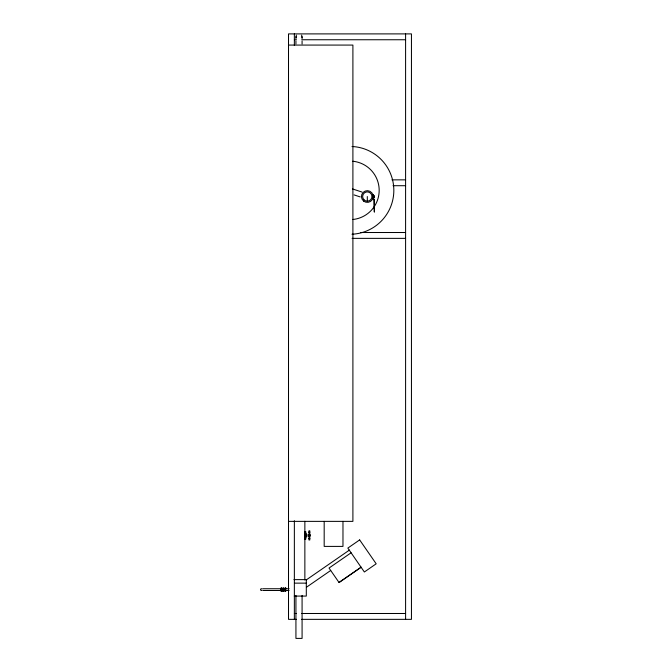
<?xml version="1.0" encoding="UTF-8"?>
<svg xmlns="http://www.w3.org/2000/svg" width="672" height="672" viewBox="0 0 672 672"><rect width="100%" height="100%" fill="white"/><g stroke="black" fill="none" stroke-linecap="round" stroke-linejoin="round"><path stroke-width="1.01" d="M283.198 589.369L282.29 588.848L283.282 588.277L283.282 590.94L282.29 590.369L283.198 589.84M295.932 38.632L296.344 35.137M301.98 37.472L301.669 35.137M306.239 579.936L349.39 550.108M351.095 552.804L329.036 568.05L339.049 582.523L361.099 567.277M306.667 587.093L330.691 570.486M339.007 582.473L361.066 567.218M373.481 195.922L374.077 195.922M373.481 197.333L374.077 197.333M283.097 589.655C281.719 591.427 281.719 587.79 283.097 589.562M283.584 589.369C285.818 589.008 282.568 587.261 283.517 589.394M283.693 589.562C285.062 587.79 285.062 591.427 283.693 589.655M373.531 196.123L374.077 196.115L374.077 197.114M373.481 196.61L374.077 196.61M374.077 196.644L373.531 196.644M294.361 39.749L296.461 39.749M301.703 39.749L405.594 39.749M288.506 45.074L352.901 45.074L352.901 521.371L288.506 521.371M391.952 179.852L405.594 179.852M393.002 185.707L405.594 185.707M373.481 194.754C371.876 193.124 375.161 196.879 373.481 198.366L374.422 200.248L374.422 211.949M373.531 197.156L374.035 197.131M373.296 194.754L373.296 198.366L374.002 199.391M360.469 232.512L405.594 232.512M352.078 238.367L405.594 238.367M308.986 531.947L309.775 531.947M308.986 532.258L309.775 532.258M308.986 534.542L309.775 534.542M308.986 534.845L309.775 534.786M308.986 535.088L309.775 535.038M309.078 535.147L309.775 535.147M309.078 535.643L309.775 535.643M308.986 535.702L309.775 535.76M308.986 535.945L309.775 535.945M309.078 536.004L309.775 536.004M308.986 536.256L309.775 536.256M308.986 538.541L309.775 538.541M308.986 538.843L309.775 538.843M293.941 579.625L306.306 579.625L306.306 596.081L294.252 596.081M294.865 583.136L306.306 583.136M262.895 588.731L280.837 588.731M284.953 588.731L289.078 588.731M262.895 590.486L289.078 590.486M294.361 613.494L296.461 613.494M301.703 613.494L405.594 613.494M296.461 619.349L288.506 619.349L288.506 33.894L411.449 33.894L411.449 619.349L301.703 619.349M352.38 188.899L362.048 192.074M354.094 194.914L360.167 196.913M283.584 589.84C285.81 590.142 282.652 591.965 283.5 589.89M373.817 199.391L374.237 211.949M295.932 36.674L296.041 37.472M367.298 196.535L367.34 201.188M405.594 33.894L405.594 619.349M374.035 195.888L374.035 197.358M373.842 196.157L373.842 197.098M373.666 196.157L373.666 197.098M372.708 194.552L372.708 198.702M342.972 521.371L342.972 546.403L324.181 546.403L324.181 521.371M310.388 535.147L310.388 535.651M309.775 530.762L309.775 540.036M309.078 534.694L309.078 536.096M308.986 530.762L308.986 540.036M306.97 534.526L306.97 536.273M306.533 533.82L306.533 536.97M305.836 531.728L305.836 539.07M305.138 531.728L305.138 539.07M304.87 531.72L304.87 539.07M304.861 521.287L304.861 579.995M302.081 36.674L302.081 38.632M302.081 40.958L302.081 43.991M302.081 595.417L302.081 638.4L295.932 638.4L295.932 595.417M295.932 40.958L295.932 43.991M294.361 33.894L294.361 45.436M294.361 520.724L294.361 619.349M285.718 587.773L285.718 591.444M285.289 587.773L285.289 591.444M285.172 588.538L285.172 590.68M281.644 588.596L281.644 589.016M281.644 589.638L281.644 590.68M281.526 587.773L281.526 591.444M281.098 587.773L281.098 591.444M281.064 588.479L281.064 590.738M352.792 161.238A29.274 29.274 0 0 1 352.792 219.5M261.87 590.369A0.882 0.882 0 0 1 260.711 590.108A0.882 0.882 0 0 1 260.862 588.932A0.882 0.882 0 0 1 262.046 588.983M284.088 590.302A0.983 0.983 0 0 1 283.886 590.453M283.139 590.554A0.983 0.983 0 0 1 282.702 590.302M282.542 590.1A0.983 0.983 0 0 1 282.408 589.604M282.702 588.916A0.983 0.983 0 0 1 284.088 588.916M352.002 146.504A43.907 43.907 0 0 1 393.834 190.369A43.907 43.907 0 0 1 352.002 234.226M282.87 589.445C283.458 591.578 284.567 588.025 282.87 589.445M359.654 539.91L347.836 548.083L364.358 571.99L376.186 563.808L359.654 539.91M363.594 201.071A5.855 5.855 0 0 0 373.078 197.467A5.855 5.855 0 0 0 365.215 191.058A5.855 5.855 0 0 0 363.594 201.071M364.031 199.853A4.654 4.654 0 0 0 371.801 197.694A4.654 4.654 0 0 0 366.047 192.049A4.654 4.654 0 0 0 364.031 199.853M282.534 590.562A1.285 1.285 0 0 0 284.651 589.873A1.285 1.285 0 0 0 282.996 588.386A1.285 1.285 0 0 0 282.534 590.562M282.702 590.503A1.134 1.134 0 0 0 284.516 589.756A1.134 1.134 0 0 0 282.962 588.563A1.134 1.134 0 0 0 282.702 590.503M282.248 590.755A1.621 1.621 0 0 0 284.962 590.024A1.621 1.621 0 0 0 282.971 588.042A1.621 1.621 0 0 0 282.248 590.755"/></g></svg>
